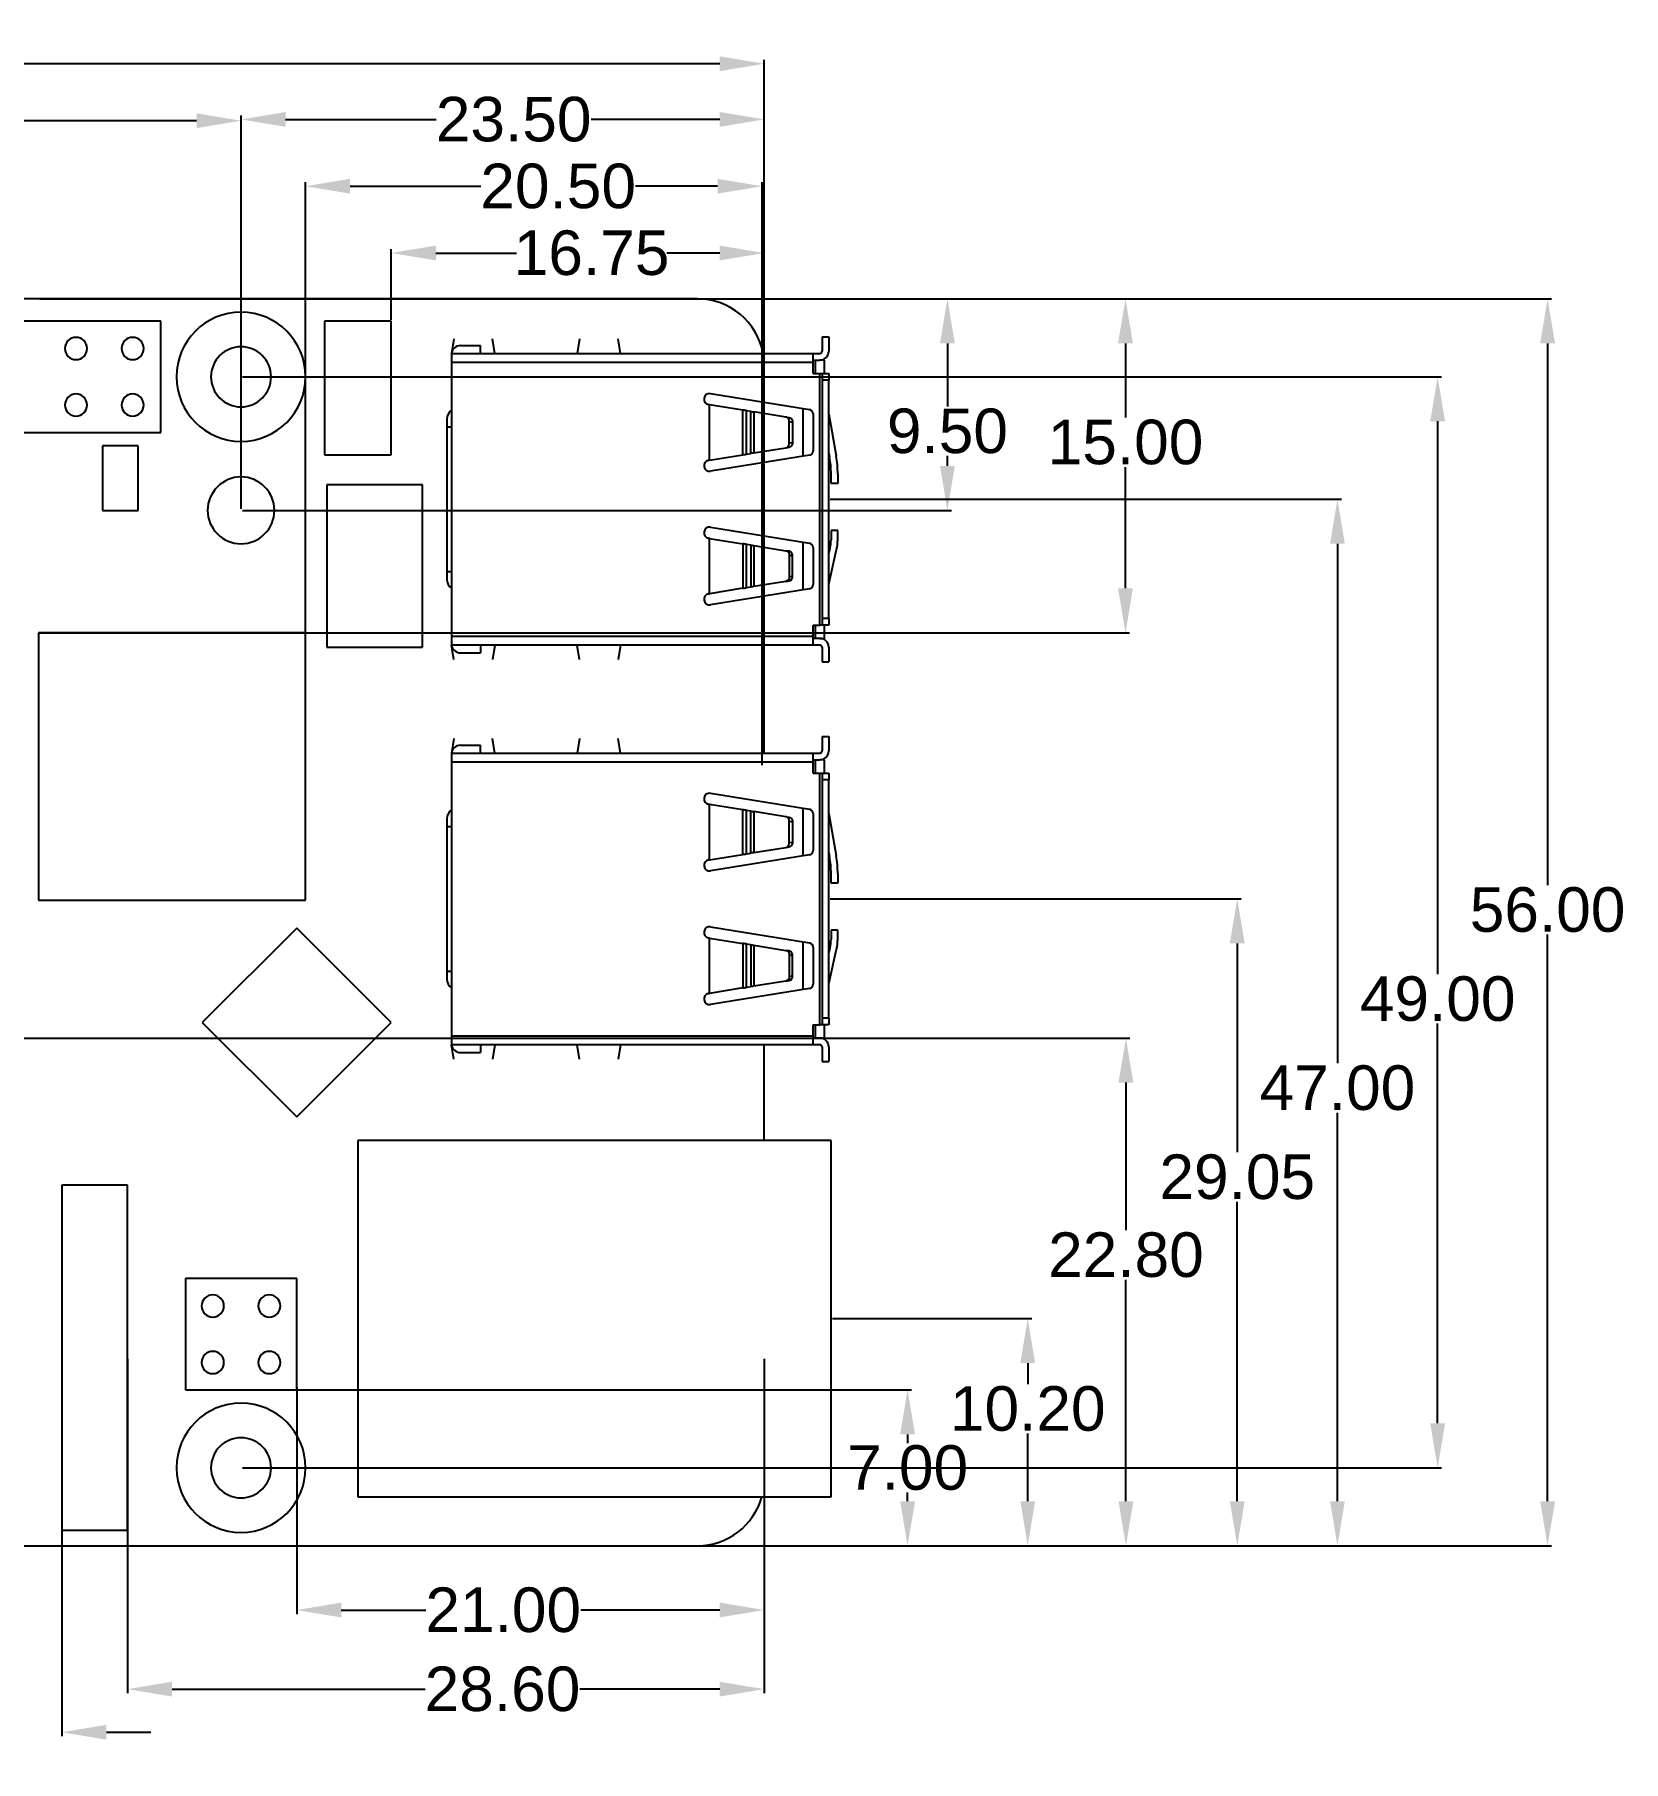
# Model space of a CAD drawing. Header units: millimetres. Extents: x 18 to 219, y -42 to 36.
# Drawn here: x 147.5 to 218.8, y -41.7 to 35.8 of the extents above; entities that cross this region are included whole.
import ezdxf

# ---------------------------------------------------------------- set-up
doc = ezdxf.new("R2010")
doc.units = ezdxf.units.MM
doc.header["$MEASUREMENT"] = 0
doc.styles.get("Standard").update_dxf_attribs({"font": 'arial.ttf'})
doc.dimstyles.get("Standard").update_dxf_attribs({"dimtxt": 2, "dimasz": 2, "dimexe": 0.18, "dimexo": 0.0625, "dimgap": 0.09, "dimtad": 0, "dimtih": 1, "dimtoh": 1, "dimzin": 0, "dimdsep": 46, "dimtxsty": 'Standard', "dimcen": 0.09, "dimadec": 0, "dimazin": 0, "dimtfac": 1, "dimtofl": 0, "dimtmove": 0, "dimatfit": 3, "dimfxl": 1, "dimtolj": 1, "dimtzin": 0, "dimarcsym": 0})

# ---------------------------------------------------------------- blocks, each defined once
blk = doc.blocks.new('*D18')
at = {"color": 0, "lineweight": -2}
for p, q in [((183.219, -3.009), (201.68, -3.009)), ((201.5, -5.009), (201.5, -14.389)), ((201.5, -30.059), (201.5, -16.611)), ((177.319, -32.059), (201.68, -32.059))]:
    blk.add_line(p, q, dxfattribs=at)
at = {"color": 0}
for points in [[(201.833, -5.009), (201.167, -5.009), (201.5, -3.009)], [(201.167, -30.059), (201.833, -30.059), (201.5, -32.059)]]:
    blk.add_solid(points, dxfattribs=at)
at = {"layer": 'Defpoints', "color": 0}
for p in [(183.156, -3.009), (177.256, -32.059), (201.5, -32.059)]:
    blk.add_point(p, dxfattribs=at)
at = {"color": 0, "insert": (201.5, -15.5), "char_height": 2, "attachment_point": 5}
blk.add_mtext('\\A1;29.05', dxfattribs=at)
blk = doc.blocks.new('*D19')
at = {"color": 0, "lineweight": -2}
for p, q in [((183.319, -21.859), (192.27, -21.859)), ((192.09, -23.859), (192.09, -24.797)), ((192.09, -30.059), (192.09, -27.02)), ((183.319, -32.059), (192.27, -32.059))]:
    blk.add_line(p, q, dxfattribs=at)
at = {"color": 0}
for points in [[(192.423, -23.859), (191.757, -23.859), (192.09, -21.859)], [(191.757, -30.059), (192.423, -30.059), (192.09, -32.059)]]:
    blk.add_solid(points, dxfattribs=at)
at = {"layer": 'Defpoints', "color": 0}
for p in [(183.256, -21.859), (183.256, -32.059), (192.09, -32.059)]:
    blk.add_point(p, dxfattribs=at)
at = {"color": 0, "insert": (192.09, -25.908), "char_height": 2, "attachment_point": 5}
blk.add_mtext('\\A1;10.20', dxfattribs=at)
blk = doc.blocks.new('*D20')
at = {"color": 0, "lineweight": -2}
for p, q in [((183.219, 14.941), (206.18, 14.941)), ((206, 12.941), (206, -10.389)), ((206, -30.059), (206, -12.611)), ((183.219, -32.059), (206.18, -32.059))]:
    blk.add_line(p, q, dxfattribs=at)
at = {"color": 0}
for points in [[(206.333, 12.941), (205.667, 12.941), (206, 14.941)], [(205.667, -30.059), (206.333, -30.059), (206, -32.059)]]:
    blk.add_solid(points, dxfattribs=at)
at = {"layer": 'Defpoints', "color": 0}
for p in [(183.156, 14.941), (183.156, -32.059), (206, -32.059)]:
    blk.add_point(p, dxfattribs=at)
at = {"color": 0, "insert": (206, -11.5), "char_height": 2, "attachment_point": 5}
blk.add_mtext('\\A1;47.00', dxfattribs=at)
blk = doc.blocks.new('*D21')
at = {"color": 0, "lineweight": -2}
for p, q in [((177.319, 23.941), (215.618, 23.941)), ((215.438, 21.941), (215.438, -2.389)), ((215.438, -30.059), (215.438, -4.611)), ((177.319, -32.059), (215.618, -32.059))]:
    blk.add_line(p, q, dxfattribs=at)
at = {"color": 0}
for points in [[(215.772, 21.941), (215.105, 21.941), (215.438, 23.941)], [(215.105, -30.059), (215.772, -30.059), (215.438, -32.059)]]:
    blk.add_solid(points, dxfattribs=at)
at = {"layer": 'Defpoints', "color": 0}
for p in [(177.256, 23.941), (177.256, -32.059), (215.438, -32.059)]:
    blk.add_point(p, dxfattribs=at)
at = {"color": 0, "insert": (215.438, -3.5), "char_height": 2, "attachment_point": 5}
blk.add_mtext('\\A1;56.00', dxfattribs=at)
blk = doc.blocks.new('*D22')
at = {"color": 0, "lineweight": -2}
for p, q in [((95.256, 4.204), (95.256, 34.68)), ((97.256, 34.5), (134.538, 34.5)), ((178.256, 34.5), (141.462, 34.5)), ((180.256, 4.204), (180.256, 34.68))]:
    blk.add_line(p, q, dxfattribs=at)
at = {"color": 0}
for points in [[(97.256, 34.833), (97.256, 34.167), (95.256, 34.5)], [(178.256, 34.167), (178.256, 34.833), (180.256, 34.5)]]:
    blk.add_solid(points, dxfattribs=at)
at = {"layer": 'Defpoints', "color": 0}
for p in [(180.256, 34.5), (95.256, 4.141), (180.256, 4.141)]:
    blk.add_point(p, dxfattribs=at)
at = {"color": 0, "insert": (138, 34.5), "char_height": 2, "attachment_point": 5}
blk.add_mtext('\\A1;85.00', dxfattribs=at)
blk = doc.blocks.new('*D26')
at = {"color": 0, "lineweight": -2}
for p, q in [((145.456, -23.671), (145.456, -40.616)), ((148.706, -23.671), (148.706, -40.616)), ((143.456, -40.436), (141.456, -40.436)), ((150.706, -40.436), (152.706, -40.436))]:
    blk.add_line(p, q, dxfattribs=at)
at = {"color": 0}
for points in [[(143.456, -40.77), (143.456, -40.103), (145.456, -40.436)], [(150.706, -40.103), (150.706, -40.77), (148.706, -40.436)]]:
    blk.add_solid(points, dxfattribs=at)
at = {"layer": 'Defpoints', "color": 0}
for p in [(145.456, -23.609), (148.706, -23.609), (148.706, -40.436)]:
    blk.add_point(p, dxfattribs=at)
at = {"color": 0, "insert": (138.762, -40.436), "char_height": 2, "attachment_point": 5}
blk.add_mtext('\\A1;3.25', dxfattribs=at)
blk = doc.blocks.new('*D28')
at = {"color": 0, "lineweight": -2}
for p, q in [((151.656, -23.671), (151.656, -38.68)), ((180.256, -23.671), (180.256, -38.68)), ((153.656, -38.5), (165.022, -38.5)), ((178.256, -38.5), (171.978, -38.5))]:
    blk.add_line(p, q, dxfattribs=at)
at = {"color": 0}
for points in [[(153.656, -38.167), (153.656, -38.833), (151.656, -38.5)], [(178.256, -38.833), (178.256, -38.167), (180.256, -38.5)]]:
    blk.add_solid(points, dxfattribs=at)
at = {"layer": 'Defpoints', "color": 0}
for p in [(151.656, -23.609), (180.256, -23.609), (180.256, -38.5)]:
    blk.add_point(p, dxfattribs=at)
at = {"color": 0, "insert": (168.5, -38.5), "char_height": 2, "attachment_point": 5}
blk.add_mtext('\\A1;28.60', dxfattribs=at)
blk = doc.blocks.new('*D30')
at = {"color": 0, "lineweight": -2}
for p, q in [((163.506, 23.004), (163.506, 26.18)), ((165.506, 26), (169.122, 26)), ((178.256, 26), (175.878, 26)), ((180.256, 8.454), (180.256, 26.18))]:
    blk.add_line(p, q, dxfattribs=at)
at = {"color": 0}
for points in [[(165.506, 26.333), (165.506, 25.667), (163.506, 26)], [(178.256, 25.667), (178.256, 26.333), (180.256, 26)]]:
    blk.add_solid(points, dxfattribs=at)
at = {"layer": 'Defpoints', "color": 0}
for p in [(180.256, 26), (163.506, 22.941), (180.256, 8.391)]:
    blk.add_point(p, dxfattribs=at)
at = {"color": 0, "insert": (172.5, 26), "char_height": 2, "attachment_point": 5}
blk.add_mtext('\\A1;16.75', dxfattribs=at)
blk = doc.blocks.new('*D40')
at = {"color": 0, "lineweight": -2}
for p, q in [((159.256, -24.942), (159.256, -35.128)), ((180.256, -24.942), (180.256, -35.128)), ((161.256, -34.948), (165.054, -34.948)), ((178.256, -34.948), (172.011, -34.948))]:
    blk.add_line(p, q, dxfattribs=at)
at = {"color": 0}
for points in [[(161.256, -34.614), (161.256, -35.281), (159.256, -34.948)], [(178.256, -35.281), (178.256, -34.614), (180.256, -34.948)]]:
    blk.add_solid(points, dxfattribs=at)
at = {"layer": 'Defpoints', "color": 0}
for p in [(159.256, -24.879), (180.256, -24.879), (180.256, -34.948)]:
    blk.add_point(p, dxfattribs=at)
at = {"color": 0, "insert": (168.532, -34.948), "char_height": 2, "attachment_point": 5}
blk.add_mtext('\\A1;21.00', dxfattribs=at)
blk = doc.blocks.new('*D41')
at = {"color": 0, "lineweight": -2}
for p, q in [((98.756, 20.504), (98.756, 32.122)), ((100.756, 31.942), (125.539, 31.942)), ((154.756, 31.942), (132.461, 31.942)), ((156.756, 20.504), (156.756, 32.122))]:
    blk.add_line(p, q, dxfattribs=at)
at = {"color": 0}
for points in [[(100.756, 32.275), (100.756, 31.608), (98.756, 31.942)], [(154.756, 31.608), (154.756, 32.275), (156.756, 31.942)]]:
    blk.add_solid(points, dxfattribs=at)
at = {"layer": 'Defpoints', "color": 0}
for p in [(156.756, 31.942), (98.756, 20.441), (156.756, 20.441)]:
    blk.add_point(p, dxfattribs=at)
at = {"color": 0, "insert": (129, 31.942), "char_height": 2, "attachment_point": 5}
blk.add_mtext('\\A1;58.00', dxfattribs=at)
blk = doc.blocks.new('*D42')
at = {"color": 0, "lineweight": -2}
for p, q in [((156.819, 20.441), (210.68, 20.441)), ((210.5, 18.441), (210.5, -6.389)), ((210.5, -26.559), (210.5, -8.611)), ((156.819, -28.559), (210.68, -28.559))]:
    blk.add_line(p, q, dxfattribs=at)
at = {"color": 0}
for points in [[(210.833, 18.441), (210.167, 18.441), (210.5, 20.441)], [(210.167, -26.559), (210.833, -26.559), (210.5, -28.559)]]:
    blk.add_solid(points, dxfattribs=at)
at = {"layer": 'Defpoints', "color": 0}
for p in [(156.756, 20.441), (156.756, -28.559), (210.5, -28.559)]:
    blk.add_point(p, dxfattribs=at)
at = {"color": 0, "insert": (210.5, -7.5), "char_height": 2, "attachment_point": 5}
blk.add_mtext('\\A1;49.00', dxfattribs=at)
blk = doc.blocks.new('*D43')
at = {"color": 0, "lineweight": -2}
for p, q in [((147.719, 23.941), (196.661, 23.941)), ((196.481, 21.941), (196.481, 18.611)), ((196.481, 10.941), (196.481, 16.389)), ((147.719, 8.941), (196.661, 8.941))]:
    blk.add_line(p, q, dxfattribs=at)
at = {"color": 0}
for points in [[(196.814, 21.941), (196.147, 21.941), (196.481, 23.941)], [(196.147, 10.941), (196.814, 10.941), (196.481, 8.941)]]:
    blk.add_solid(points, dxfattribs=at)
at = {"layer": 'Defpoints', "color": 0}
for p in [(147.656, 23.941), (196.481, 23.941), (147.656, 8.941)]:
    blk.add_point(p, dxfattribs=at)
at = {"color": 0, "insert": (196.481, 17.5), "char_height": 2, "attachment_point": 5}
blk.add_mtext('\\A1;15.00', dxfattribs=at)
blk = doc.blocks.new('*D44')
at = {"color": 0, "lineweight": -2}
for p, q in [((159.656, 3.004), (159.656, 29.18)), ((161.656, 29), (167.522, 29)), ((178.156, 29), (174.478, 29)), ((180.156, 3.004), (180.156, 29.18))]:
    blk.add_line(p, q, dxfattribs=at)
at = {"color": 0}
for points in [[(161.656, 29.333), (161.656, 28.667), (159.656, 29)], [(178.156, 28.667), (178.156, 29.333), (180.156, 29)]]:
    blk.add_solid(points, dxfattribs=at)
at = {"layer": 'Defpoints', "color": 0}
for p in [(180.156, 29), (159.656, 2.941), (180.156, 2.941)]:
    blk.add_point(p, dxfattribs=at)
at = {"color": 0, "insert": (171, 29), "char_height": 2, "attachment_point": 5}
blk.add_mtext('\\A1;20.50', dxfattribs=at)
blk = doc.blocks.new('*D45')
at = {"color": 0, "lineweight": -2}
for p, q in [((156.819, 23.941), (188.662, 23.941)), ((188.482, 21.941), (188.482, 19.111)), ((188.482, 16.441), (188.482, 16.889)), ((156.819, 14.441), (188.662, 14.441))]:
    blk.add_line(p, q, dxfattribs=at)
at = {"color": 0}
for points in [[(188.815, 21.941), (188.149, 21.941), (188.482, 23.941)], [(188.149, 16.441), (188.815, 16.441), (188.482, 14.441)]]:
    blk.add_solid(points, dxfattribs=at)
at = {"layer": 'Defpoints', "color": 0}
for p in [(156.756, 23.941), (188.482, 23.941), (156.756, 14.441)]:
    blk.add_point(p, dxfattribs=at)
at = {"color": 0, "insert": (188.482, 18), "char_height": 2, "attachment_point": 5}
blk.add_mtext('\\A1;9.50', dxfattribs=at)
blk = doc.blocks.new('*D46')
at = {"color": 0, "lineweight": -2}
for p, q in [((156.756, 14.504), (156.756, 32.18)), ((158.756, 32), (165.522, 32)), ((178.256, 32), (172.478, 32)), ((180.256, 14.504), (180.256, 32.18))]:
    blk.add_line(p, q, dxfattribs=at)
at = {"color": 0}
for points in [[(158.756, 32.333), (158.756, 31.667), (156.756, 32)], [(178.256, 31.667), (178.256, 32.333), (180.256, 32)]]:
    blk.add_solid(points, dxfattribs=at)
at = {"layer": 'Defpoints', "color": 0}
for p in [(180.256, 32), (156.756, 14.441), (180.256, 14.441)]:
    blk.add_point(p, dxfattribs=at)
at = {"color": 0, "insert": (169, 32), "char_height": 2, "attachment_point": 5}
blk.add_mtext('\\A1;23.50', dxfattribs=at)
blk = doc.blocks.new('*D48')
at = {"color": 0, "lineweight": -2}
for p, q in [((136.919, -9.259), (196.68, -9.259)), ((196.5, -11.259), (196.5, -17.889)), ((196.5, -30.059), (196.5, -20.111)), ((137.819, -32.059), (196.68, -32.059))]:
    blk.add_line(p, q, dxfattribs=at)
at = {"color": 0}
for points in [[(196.833, -11.259), (196.167, -11.259), (196.5, -9.259)], [(196.167, -30.059), (196.833, -30.059), (196.5, -32.059)]]:
    blk.add_solid(points, dxfattribs=at)
at = {"layer": 'Defpoints', "color": 0}
for p in [(136.856, -9.259), (137.756, -32.059), (196.5, -32.059)]:
    blk.add_point(p, dxfattribs=at)
at = {"color": 0, "insert": (196.5, -19), "char_height": 2, "attachment_point": 5}
blk.add_mtext('\\A1;22.80', dxfattribs=at)
blk = doc.blocks.new('*D50')
at = {"color": 0, "lineweight": -2, "transparency": 16777216}
for p, q in [((159.319, -25.059), (186.873, -25.059)), ((186.693, -27.059), (186.693, -27.448)), ((186.693, -30.059), (186.693, -29.67)), ((159.319, -32.059), (186.873, -32.059))]:
    blk.add_line(p, q, dxfattribs=at)
at = {"color": 0, "transparency": 16777216}
for points in [[(186.36, -27.059), (187.027, -27.059), (186.693, -25.059)], [(186.36, -30.059), (187.027, -30.059), (186.693, -32.059)]]:
    blk.add_solid(points, dxfattribs=at)
at = {"layer": 'Defpoints', "color": 0}
for p in [(159.256, -25.059), (159.256, -32.059), (186.693, -32.059)]:
    blk.add_point(p, dxfattribs=at)
at = {"color": 0, "transparency": 16777216, "insert": (186.693, -28.559), "char_height": 2, "attachment_point": 5}
blk.add_mtext('\\A1;7.00', dxfattribs=at)

msp = doc.modelspace()

# ---------------------------------------------------------------- linework, layer by layer
at = {"color": 7, "linetype": 'Continuous', "lineweight": 25}
for p, q in [((177.256, 23.941), (98.256, 23.941)), ((153.156, 22.941), (102.356, 22.941)), ((153.156, 17.941), (153.156, 22.941)), ((160.506, 22.941), (160.506, 16.941)), ((163.506, 22.941), (160.506, 22.941)), ((163.506, 16.941), (163.506, 22.941)), ((166.312, 22.144), (166.206, 21.491)), ((166.606, 21.841), (167.506, 21.841)), ((167.506, 21.491), (167.506, 21.841)), ((168.156, 21.491), (168.05, 22.144)), ((171.962, 22.144), (171.856, 21.491)), ((173.806, 21.491), (173.7, 22.144)), ((182.856, 22.241), (182.856, 21.591)), ((182.856, 22.241), (183.156, 22.241)), ((183.156, 22.241), (183.156, 21.591)), ((166.206, 21.491), (182.456, 21.491)), ((166.206, 21.491), (166.206, 21.091)), ((166.206, 21.091), (182.456, 21.091)), ((166.206, 21.091), (166.206, 8.791)), ((167.156, 21.491), (167.156, 21.491)), ((167.156, 21.491), (167.156, 21.491)), ((182.456, 21.091), (182.456, 21.491)), ((182.456, 21.491), (182.756, 21.491)), ((182.456, 21.191), (182.756, 21.191)), ((182.456, 20.591), (182.456, 21.091)), ((182.956, 21.191), (182.756, 21.191)), ((182.956, 20.591), (182.956, 21.191)), ((182.456, 20.591), (182.756, 20.591)), ((182.756, 9.291), (182.756, 20.591)), ((182.756, 20.591), (182.856, 20.591)), ((182.856, 20.591), (183.156, 20.591)), ((182.856, 20.591), (182.856, 20.291)), ((183.156, 20.291), (182.856, 20.291)), ((182.856, 20.291), (182.856, 9.591)), ((183.156, 20.591), (183.156, 20.291)), ((183.156, 9.591), (183.156, 20.291)), ((177.837, 19.685), (182.288, 18.969)), ((177.797, 19.185), (177.757, 19.192)), ((177.797, 16.698), (177.797, 19.185)), ((179.297, 18.942), (177.797, 19.185)), ((179.297, 16.941), (179.297, 18.942)), ((179.465, 16.968), (179.465, 18.915)), ((179.65, 18.885), (179.465, 18.915)), ((179.65, 16.998), (179.65, 18.885)), ((179.783, 18.863), (179.783, 17.019)), ((181.232, 18.628), (179.783, 18.863)), ((181.38, 18.604), (181.232, 18.628)), ((181.998, 16.867), (181.998, 19.015)), ((182.456, 18.771), (182.456, 17.111)), ((183.156, 18.761), (183.484, 16.894)), ((102.356, 17.941), (153.156, 17.941)), ((166.006, 18.541), (166.006, 18.191)), ((166.006, 18.191), (166.006, 11.691)), ((166.006, 18.191), (166.206, 18.191)), ((181.382, 17.453), (181.382, 18.43)), ((181.382, 18.43), (181.53, 18.406)), ((181.53, 18.406), (181.53, 17.477)), ((150.531, 17.341), (150.531, 14.441)), ((152.131, 17.341), (150.531, 17.341)), ((152.131, 14.441), (152.131, 17.341)), ((179.783, 17.019), (181.232, 17.254)), ((181.232, 17.254), (181.38, 17.278)), ((181.53, 17.477), (181.382, 17.453)), ((160.506, 16.941), (163.506, 16.941)), ((177.757, 16.691), (177.797, 16.698)), ((177.797, 16.698), (179.297, 16.941)), ((182.288, 16.914), (177.837, 16.198)), ((179.465, 16.968), (179.65, 16.998)), ((183.156, 17.029), (183.189, 16.843)), ((164.906, 15.591), (160.606, 15.591)), ((160.606, 15.591), (160.606, 8.291)), ((164.906, 8.291), (164.906, 15.591)), ((183.256, 15.647), (183.256, 16.071)), ((183.556, 15.647), (183.256, 15.647)), ((183.556, 16.071), (183.556, 15.647)), ((150.531, 14.441), (152.131, 14.441)), ((177.797, 13.185), (177.757, 13.192)), ((177.837, 13.685), (182.288, 12.969)), ((183.256, 13.541), (183.256, 13.117)), ((183.556, 13.541), (183.256, 13.541)), ((183.556, 13.117), (183.556, 13.541)), ((177.797, 10.698), (177.797, 13.185)), ((177.797, 13.185), (179.297, 12.942)), ((179.297, 12.942), (179.297, 10.941)), ((179.465, 10.968), (179.465, 12.915)), ((179.65, 12.885), (179.465, 12.915)), ((179.65, 12.885), (179.65, 10.998)), ((179.783, 12.863), (181.232, 12.628)), ((179.783, 12.863), (179.783, 11.019)), ((181.38, 12.604), (181.232, 12.628)), ((181.382, 12.43), (181.382, 11.453)), ((181.382, 12.43), (181.53, 12.406)), ((181.998, 10.867), (181.998, 13.015)), ((182.456, 12.771), (182.456, 11.111)), ((183.156, 12.485), (183.214, 12.743)), ((183.156, 11.121), (183.507, 12.677)), ((166.006, 11.691), (166.006, 11.341)), ((166.006, 11.691), (166.206, 11.691)), ((181.53, 11.477), (181.53, 12.406)), ((179.297, 10.941), (177.797, 10.698)), ((182.288, 10.914), (177.837, 10.198)), ((179.65, 10.998), (179.465, 10.968)), ((181.232, 11.254), (179.783, 11.019)), ((181.232, 11.254), (181.38, 11.278)), ((181.53, 11.477), (181.382, 11.453)), ((177.757, 10.691), (177.797, 10.698)), ((183.156, 9.591), (182.856, 9.591)), ((182.856, 9.591), (182.856, 9.291)), ((183.156, 9.591), (183.156, 9.291)), ((159.656, 8.941), (147.656, 8.941)), ((147.656, 8.941), (147.656, -3.059)), ((159.656, -3.059), (159.656, 8.941)), ((166.206, 8.791), (182.456, 8.791)), ((166.206, 8.791), (166.206, 8.391)), ((182.456, 8.791), (182.456, 9.291)), ((182.456, 9.291), (182.756, 9.291)), ((182.456, 8.391), (182.456, 8.791)), ((182.756, 8.691), (182.456, 8.691)), ((182.856, 9.291), (182.756, 9.291)), ((182.756, 8.691), (182.956, 8.691)), ((183.156, 9.291), (182.856, 9.291)), ((182.956, 8.691), (182.956, 9.291)), ((160.606, 8.291), (164.906, 8.291)), ((182.456, 8.391), (166.206, 8.391)), ((166.312, 7.739), (166.206, 8.391)), ((166.606, 8.041), (167.506, 8.041)), ((167.156, 8.391), (167.156, 8.391)), ((167.156, 8.391), (167.156, 8.391)), ((167.506, 8.391), (167.506, 8.041)), ((168.156, 8.391), (168.05, 7.739)), ((171.962, 7.739), (171.856, 8.391)), ((173.806, 8.391), (173.7, 7.739)), ((180.256, 3.541), (180.256, 8.391)), ((182.756, 8.391), (182.456, 8.391)), ((182.856, 8.291), (182.856, 7.641)), ((183.156, 8.291), (183.156, 7.641)), ((182.856, 7.641), (183.156, 7.641)), ((166.312, 4.194), (166.206, 3.541)), ((166.606, 3.891), (167.506, 3.891)), ((167.506, 3.541), (167.506, 3.891)), ((168.156, 3.541), (168.05, 4.194)), ((171.962, 4.194), (171.856, 3.541)), ((173.806, 3.541), (173.7, 4.194)), ((182.856, 4.291), (183.156, 4.291)), ((182.856, 4.291), (182.856, 3.641)), ((183.156, 4.291), (183.156, 3.641)), ((166.206, 3.541), (182.456, 3.541)), ((166.206, 3.541), (166.206, 3.141)), ((166.206, 3.141), (182.456, 3.141)), ((166.206, 3.141), (166.206, -9.159)), ((167.156, 3.541), (167.156, 3.541)), ((167.156, 3.541), (167.156, 3.541)), ((182.456, 3.141), (182.456, 3.541)), ((182.456, 3.541), (182.756, 3.541)), ((182.456, 3.241), (182.756, 3.241)), ((182.456, 2.641), (182.456, 3.141)), ((182.956, 3.241), (182.756, 3.241)), ((182.956, 2.641), (182.956, 3.241)), ((182.456, 2.641), (182.756, 2.641)), ((182.756, -8.659), (182.756, 2.641)), ((182.756, 2.641), (182.856, 2.641)), ((182.856, 2.641), (183.156, 2.641)), ((182.856, 2.641), (182.856, 2.341)), ((183.156, 2.341), (182.856, 2.341)), ((182.856, 2.341), (182.856, -8.359)), ((183.156, 2.641), (183.156, 2.341)), ((183.156, -8.359), (183.156, 2.341)), ((177.837, 1.735), (182.288, 1.019)), ((177.797, 1.235), (177.757, 1.242)), ((177.797, -1.252), (177.797, 1.235)), ((179.297, 0.992), (177.797, 1.235)), ((179.297, -1.009), (179.297, 0.992)), ((179.465, -0.982), (179.465, 0.965)), ((179.65, 0.935), (179.465, 0.965)), ((179.65, -0.952), (179.65, 0.935)), ((179.783, 0.913), (179.783, -0.931)), ((181.232, 0.678), (179.783, 0.913)), ((181.998, -1.083), (181.998, 1.065)), ((182.456, 0.821), (182.456, -0.839)), ((183.156, 0.811), (183.484, -1.056)), ((166.006, 0.591), (166.006, 0.241)), ((166.006, 0.241), (166.006, -6.259)), ((166.006, 0.241), (166.206, 0.241)), ((181.38, 0.654), (181.232, 0.678)), ((181.382, -0.497), (181.382, 0.48)), ((181.382, 0.48), (181.53, 0.456)), ((181.53, 0.456), (181.53, -0.473)), ((179.783, -0.931), (181.232, -0.696)), ((181.232, -0.696), (181.38, -0.672)), ((181.53, -0.473), (181.382, -0.497)), ((177.757, -1.259), (177.797, -1.252)), ((177.797, -1.252), (179.297, -1.009)), ((182.288, -1.036), (177.837, -1.752)), ((179.465, -0.982), (179.65, -0.952)), ((183.156, -0.921), (183.189, -1.107)), ((183.256, -2.303), (183.256, -1.879)), ((183.556, -2.303), (183.256, -2.303)), ((183.556, -1.879), (183.556, -2.303)), ((147.656, -3.059), (159.656, -3.059)), ((159.256, -4.316), (155.013, -8.559)), ((163.499, -8.559), (159.256, -4.316)), ((177.837, -4.265), (182.288, -4.981)), ((183.256, -4.409), (183.256, -4.833)), ((183.556, -4.409), (183.256, -4.409)), ((183.556, -4.833), (183.556, -4.409)), ((177.797, -4.765), (177.757, -4.758)), ((177.797, -7.252), (177.797, -4.765)), ((177.797, -4.765), (179.297, -5.008)), ((179.297, -5.008), (179.297, -7.009)), ((179.465, -6.982), (179.465, -5.035)), ((179.65, -5.065), (179.465, -5.035)), ((179.65, -5.065), (179.65, -6.952)), ((179.783, -5.087), (181.232, -5.322)), ((179.783, -5.087), (179.783, -6.931)), ((181.38, -5.346), (181.232, -5.322)), ((181.998, -7.083), (181.998, -4.935)), ((182.456, -5.179), (182.456, -6.839)), ((183.156, -5.465), (183.214, -5.207)), ((183.156, -6.829), (183.507, -5.273)), ((181.382, -5.52), (181.382, -6.497)), ((181.382, -5.52), (181.53, -5.544)), ((181.53, -6.473), (181.53, -5.544)), ((166.006, -6.259), (166.006, -6.609)), ((166.006, -6.259), (166.206, -6.259)), ((179.65, -6.952), (179.465, -6.982)), ((181.232, -6.696), (179.783, -6.931)), ((181.232, -6.696), (181.38, -6.672)), ((181.53, -6.473), (181.382, -6.497)), ((177.757, -7.259), (177.797, -7.252)), ((179.297, -7.009), (177.797, -7.252)), ((182.288, -7.036), (177.837, -7.752)), ((183.156, -8.359), (182.856, -8.359)), ((182.856, -8.359), (182.856, -8.659)), ((183.156, -8.359), (183.156, -8.659)), ((155.013, -8.559), (159.256, -12.801)), ((159.256, -12.801), (163.499, -8.559)), ((166.206, -9.159), (182.456, -9.159)), ((166.206, -9.159), (166.206, -9.559)), ((182.456, -9.159), (182.456, -8.659)), ((182.456, -8.659), (182.756, -8.659)), ((182.456, -9.559), (182.456, -9.159)), ((182.756, -9.259), (182.456, -9.259)), ((182.856, -8.659), (182.756, -8.659)), ((182.756, -9.259), (182.956, -9.259)), ((183.156, -8.659), (182.856, -8.659)), ((182.956, -9.259), (182.956, -8.659)), ((182.456, -9.559), (166.206, -9.559)), ((166.312, -10.211), (166.206, -9.559)), ((166.606, -9.909), (167.506, -9.909)), ((167.156, -9.559), (167.156, -9.559)), ((167.156, -9.559), (167.156, -9.559)), ((167.506, -9.559), (167.506, -9.909)), ((168.156, -9.559), (168.05, -10.211)), ((171.962, -10.211), (171.856, -9.559)), ((173.806, -9.559), (173.7, -10.211)), ((180.256, -13.859), (180.256, -9.559)), ((182.756, -9.559), (182.456, -9.559)), ((182.856, -9.659), (182.856, -10.309)), ((183.156, -9.659), (183.156, -10.309)), ((182.856, -10.309), (183.156, -10.309)), ((162.006, -13.859), (162.006, -29.859)), ((183.256, -13.859), (162.006, -13.859)), ((183.256, -29.859), (183.256, -13.859)), ((151.656, -15.859), (148.706, -15.859)), ((148.706, -15.859), (148.706, -31.359)), ((151.656, -31.359), (151.656, -15.859)), ((154.256, -20.059), (154.256, -25.059)), ((159.256, -20.059), (154.256, -20.059)), ((159.256, -25.059), (159.256, -20.059)), ((154.256, -25.059), (159.256, -25.059)), ((162.006, -29.859), (183.256, -29.859)), ((148.706, -31.359), (151.656, -31.359)), ((137.701, -32.059), (177.256, -32.059))]:
    msp.add_line(p, q, dxfattribs=at)
at = {"color": 8, "linetype": 'Continuous', "lineweight": 25}
for p, q in [((182.556, 20.591), (182.556, 21.191)), ((182.556, 8.691), (182.556, 9.291)), ((182.556, 2.641), (182.556, 3.241)), ((182.556, -9.259), (182.556, -8.659))]:
    msp.add_line(p, q, dxfattribs=at)
at = {"color": 7, "linetype": 'Continuous', "lineweight": 25}
for centre, radius, start, end in [((156.756, 20.441), 2.9, 90, 270), ((156.756, 20.441), 2.9, 270, 90), ((177.256, 20.941), 3, 10.56398, 90), ((149.346, 21.711), 0.5, 90, 270), ((149.346, 21.711), 0.5, 270, 90), ((151.886, 21.711), 0.5, 90, 270), ((151.886, 21.711), 0.5, 270, 90), ((156.756, 20.441), 1.35, 90, 270), ((156.756, 20.441), 1.35, 270, 90), ((166.606, 21.441), 0.4, 90, 172.81924), ((182.756, 21.591), 0.4, 270, 0), ((182.756, 21.591), 0.1, 270, 0), ((149.346, 19.171), 0.5, 90, 270), ((149.346, 19.171), 0.5, 270, 90), ((151.886, 19.171), 0.5, 90, 270), ((151.886, 19.171), 0.5, 270, 90), ((177.797, 19.438), 0.25, 80.857, 260.7931), ((166.506, 18.541), 0.5, 126.8699, 180), ((182.256, 18.771), 0.2, 0, 80.857), ((182.256, 17.111), 0.2, 279.143, 0), ((177.797, 16.444), 0.25, 99.2069, 279.143), ((178.802, 16.071), 4.454, 0, 9.97076), ((178.802, 16.071), 4.754, 0, 9.97076), ((156.756, 14.441), 1.5, 90, 270), ((156.756, 14.441), 1.5, 270, 90), ((177.797, 13.438), 0.25, 80.857, 260.7931), ((182.256, 12.771), 0.2, 0, 80.857), ((181.556, 13.117), 1.7, 347.28809, 0), ((181.556, 13.117), 2, 347.28809, 0), ((166.506, 11.341), 0.5, 180, 233.1301), ((182.256, 11.111), 0.2, 279.143, 0), ((177.797, 10.444), 0.25, 99.2069, 279.143), ((182.756, 8.291), 0.4, 0, 90), ((166.606, 8.441), 0.4, 187.18076, 270), ((182.756, 8.291), 0.1, 0, 90), ((166.606, 3.491), 0.4, 90, 172.81924), ((182.756, 3.641), 0.4, 270, 0), ((182.756, 3.641), 0.1, 270, 0), ((177.797, 1.488), 0.25, 80.857, 260.7931), ((166.506, 0.591), 0.5, 126.8699, 180), ((182.256, 0.821), 0.2, 0, 80.857), ((177.797, -1.506), 0.25, 99.2069, 279.143), ((182.256, -0.839), 0.2, 279.143, 0), ((178.802, -1.879), 4.454, 0, 9.97076), ((178.802, -1.879), 4.754, 0, 9.97076), ((177.797, -4.512), 0.25, 80.857, 260.7931), ((182.256, -5.179), 0.2, 0, 80.857), ((181.556, -4.833), 1.7, 347.28809, 0), ((181.556, -4.833), 2, 347.28809, 0), ((166.506, -6.609), 0.5, 180, 233.1301), ((182.256, -6.839), 0.2, 279.143, 0), ((177.797, -7.506), 0.25, 99.2069, 279.143), ((182.756, -9.659), 0.4, 0, 90), ((166.606, -9.509), 0.4, 187.18076, 270), ((182.756, -9.659), 0.1, 0, 90), ((155.486, -21.289), 0.5, 90, 270), ((155.486, -21.289), 0.5, 270, 90), ((158.026, -21.289), 0.5, 90, 270), ((158.026, -21.289), 0.5, 270, 90), ((155.486, -23.829), 0.5, 90, 270), ((155.486, -23.829), 0.5, 270, 90), ((158.026, -23.829), 0.5, 90, 270), ((158.026, -23.829), 0.5, 270, 90), ((156.756, -28.559), 2.9, 90, 270), ((156.756, -28.559), 2.9, 270, 90), ((156.756, -28.559), 1.35, 90, 270), ((156.756, -28.559), 1.35, 270, 90), ((177.256, -29.059), 3, 270, 344.53399)]:
    msp.add_arc(centre, radius, start, end, dxfattribs=at)
for points, knots in [([(179.465, 18.915), (179.439, 18.919), (179.392, 18.927), (179.326, 18.937), (179.297, 18.942)], [0, 0, 0, 0, 0.559054, 1, 1, 1, 1]), ([(179.65, 18.885), (179.659, 18.883), (179.679, 18.88), (179.717, 18.874), (179.754, 18.868), (179.773, 18.865), (179.783, 18.863)], [0, 0, 0, 0, 0.270439, 0.561564, 0.788564, 1, 1, 1, 1]), ([(181.382, 18.43), (181.379, 18.456), (181.374, 18.51), (181.335, 18.573), (181.285, 18.614), (181.249, 18.624), (181.232, 18.628)], [0, 0, 0, 0, 0.272308, 0.562475, 0.788364, 1, 1, 1, 1]), ([(181.38, 18.604), (181.402, 18.598), (181.448, 18.584), (181.497, 18.53), (181.525, 18.468), (181.528, 18.426), (181.53, 18.406)], [0, 0, 0, 0, 0.2715704, 0.5615265, 0.787766, 1, 1, 1, 1]), ([(181.232, 17.254), (181.254, 17.261), (181.3, 17.275), (181.349, 17.328), (181.377, 17.391), (181.38, 17.433), (181.382, 17.453)], [0, 0, 0, 0, 0.271567, 0.561519, 0.787756, 1, 1, 1, 1]), ([(181.53, 17.477), (181.527, 17.451), (181.522, 17.397), (181.483, 17.334), (181.433, 17.292), (181.397, 17.283), (181.38, 17.278)], [0, 0, 0, 0, 0.272315, 0.562478, 0.788363, 1, 1, 1, 1]), ([(179.297, 16.941), (179.334, 16.947), (179.399, 16.957), (179.445, 16.965), (179.465, 16.968)], [0, 0, 0, 0, 0.5609748, 1, 1, 1, 1]), ([(179.783, 17.019), (179.77, 17.017), (179.745, 17.013), (179.705, 17.007), (179.672, 17.001), (179.657, 16.999), (179.65, 16.998)], [0, 0, 0, 0, 0.271555, 0.562999, 0.789473, 1, 1, 1, 1]), ([(179.465, 12.915), (179.439, 12.919), (179.392, 12.927), (179.326, 12.937), (179.297, 12.942)], [0, 0, 0, 0, 0.559054, 1, 1, 1, 1]), ([(179.65, 12.885), (179.659, 12.883), (179.679, 12.88), (179.717, 12.874), (179.754, 12.868), (179.773, 12.865), (179.783, 12.863)], [0, 0, 0, 0, 0.270436, 0.561566, 0.788567, 1, 1, 1, 1]), ([(181.232, 12.628), (181.254, 12.622), (181.3, 12.608), (181.349, 12.554), (181.377, 12.492), (181.38, 12.45), (181.382, 12.43)], [0, 0, 0, 0, 0.271574, 0.561527, 0.787754, 1, 1, 1, 1]), ([(181.53, 12.406), (181.527, 12.432), (181.522, 12.486), (181.483, 12.549), (181.433, 12.59), (181.397, 12.6), (181.38, 12.604)], [0, 0, 0, 0, 0.272304, 0.562468, 0.788362, 1, 1, 1, 1]), ([(179.297, 10.941), (179.334, 10.947), (179.399, 10.957), (179.445, 10.965), (179.465, 10.968)], [0, 0, 0, 0, 0.560974, 1, 1, 1, 1]), ([(179.783, 11.019), (179.77, 11.017), (179.745, 11.013), (179.705, 11.007), (179.672, 11.001), (179.657, 10.999), (179.65, 10.998)], [0, 0, 0, 0, 0.271553, 0.563, 0.789474, 1, 1, 1, 1]), ([(181.382, 11.453), (181.379, 11.427), (181.374, 11.373), (181.335, 11.31), (181.285, 11.268), (181.249, 11.259), (181.232, 11.254)], [0, 0, 0, 0, 0.2723113, 0.5624761, 0.7883666, 1, 1, 1, 1]), ([(181.38, 11.278), (181.402, 11.285), (181.448, 11.298), (181.497, 11.352), (181.525, 11.415), (181.528, 11.457), (181.53, 11.477)], [0, 0, 0, 0, 0.27157, 0.561523, 0.787755, 1, 1, 1, 1]), ([(179.465, 0.965), (179.439, 0.969), (179.392, 0.977), (179.326, 0.987), (179.297, 0.992)], [0, 0, 0, 0, 0.559054, 1, 1, 1, 1]), ([(179.65, 0.935), (179.659, 0.933), (179.679, 0.93), (179.717, 0.924), (179.754, 0.918), (179.773, 0.915), (179.783, 0.913)], [0, 0, 0, 0, 0.2704375, 0.5615649, 0.7885655, 1, 1, 1, 1]), ([(181.382, 0.48), (181.379, 0.506), (181.374, 0.56), (181.335, 0.623), (181.285, 0.664), (181.249, 0.674), (181.232, 0.678)], [0, 0, 0, 0, 0.2723113, 0.5624761, 0.7883666, 1, 1, 1, 1]), ([(181.38, 0.654), (181.402, 0.648), (181.448, 0.634), (181.497, 0.58), (181.525, 0.518), (181.528, 0.476), (181.53, 0.456)], [0, 0, 0, 0, 0.271569, 0.561528, 0.787761, 1, 1, 1, 1]), ([(181.232, -0.696), (181.254, -0.689), (181.3, -0.675), (181.349, -0.622), (181.377, -0.559), (181.38, -0.517), (181.382, -0.497)], [0, 0, 0, 0, 0.27157, 0.561528, 0.787761, 1, 1, 1, 1]), ([(181.53, -0.473), (181.527, -0.499), (181.522, -0.553), (181.483, -0.616), (181.433, -0.658), (181.397, -0.667), (181.38, -0.672)], [0, 0, 0, 0, 0.272305, 0.56247, 0.788361, 1, 1, 1, 1]), ([(179.297, -1.009), (179.334, -1.003), (179.399, -0.993), (179.445, -0.985), (179.465, -0.982)], [0, 0, 0, 0, 0.560974, 1, 1, 1, 1]), ([(179.783, -0.931), (179.77, -0.933), (179.745, -0.937), (179.705, -0.943), (179.672, -0.949), (179.657, -0.951), (179.65, -0.952)], [0, 0, 0, 0, 0.271555, 0.562999, 0.789473, 1, 1, 1, 1]), ([(179.465, -5.035), (179.439, -5.031), (179.392, -5.023), (179.326, -5.013), (179.297, -5.008)], [0, 0, 0, 0, 0.559054, 1, 1, 1, 1]), ([(179.65, -5.065), (179.659, -5.067), (179.679, -5.07), (179.717, -5.076), (179.754, -5.082), (179.773, -5.085), (179.783, -5.087)], [0, 0, 0, 0, 0.270438, 0.561566, 0.788566, 1, 1, 1, 1]), ([(181.232, -5.322), (181.254, -5.328), (181.3, -5.342), (181.349, -5.396), (181.377, -5.458), (181.38, -5.5), (181.382, -5.52)], [0, 0, 0, 0, 0.27157, 0.561525, 0.787758, 1, 1, 1, 1]), ([(181.53, -5.544), (181.527, -5.518), (181.522, -5.464), (181.483, -5.401), (181.433, -5.36), (181.397, -5.35), (181.38, -5.346)], [0, 0, 0, 0, 0.272307, 0.562474, 0.788362, 1, 1, 1, 1]), ([(179.783, -6.931), (179.77, -6.933), (179.745, -6.937), (179.705, -6.943), (179.672, -6.949), (179.657, -6.951), (179.65, -6.952)], [0, 0, 0, 0, 0.271554, 0.562999, 0.789475, 1, 1, 1, 1]), ([(181.382, -6.497), (181.379, -6.523), (181.374, -6.577), (181.335, -6.64), (181.285, -6.682), (181.249, -6.691), (181.232, -6.696)], [0, 0, 0, 0, 0.272308, 0.562476, 0.788367, 1, 1, 1, 1]), ([(181.38, -6.672), (181.402, -6.665), (181.448, -6.652), (181.497, -6.598), (181.525, -6.535), (181.528, -6.493), (181.53, -6.473)], [0, 0, 0, 0, 0.271569, 0.561523, 0.787758, 1, 1, 1, 1]), ([(179.297, -7.009), (179.334, -7.003), (179.399, -6.993), (179.445, -6.985), (179.465, -6.982)], [0, 0, 0, 0, 0.560974, 1, 1, 1, 1])]:
    msp.add_open_spline(points, degree=3, knots=knots, dxfattribs=at)

# ---------------------------------------------------------------- dimensions: what is measured, and where the dimension line sits
at = {"color": 4}
for base, p1, p2, picture, middle in [((180.256, 34.5), (95.256, 4.141), (180.256, 4.141), '*D22', (138, 34.5)), ((156.756, 31.942), (98.756, 20.441), (156.756, 20.441), '*D41', (129, 31.942)), ((180.256, 32), (156.756, 14.441), (180.256, 14.441), '*D46', (169, 32)), ((180.156, 29), (159.656, 2.941), (180.156, 2.941), '*D44', (171, 29)), ((148.706, -40.436), (145.456, -23.609), (148.706, -23.609), '*D26', (138.762, -40.436)), ((180.256, -38.5), (151.656, -23.609), (180.256, -23.609), '*D28', (168.5, -38.5)), ((180.256, -34.948), (159.256, -24.879), (180.256, -24.879), '*D40', (168.532, -34.948))]:
    dim = msp.add_linear_dim(base=base, p1=p1, p2=p2, dimstyle='Standard', dxfattribs=at)
    dim.commit()
    dim.dimension.update_dxf_attribs({"geometry": picture, "text_midpoint": middle, "dimtype": 160})
for base, p1, p2, angle, picture, middle, dimtype in [((180.256, 26), (163.506, 22.941), (180.256, 8.391), 180, '*D30', (172.5, 26), 160), ((196.481, 23.941), (147.656, 8.941), (147.656, 23.941), 90, '*D43', (196.481, 17.5), 160), ((188.482, 23.941), (156.756, 14.441), (156.756, 23.941), 90, '*D45', (188.482, 18), 160), ((215.438, -32.059), (177.256, 23.941), (177.256, -32.059), 270, '*D21', (215.438, -3.5), 160), ((210.5, -28.559), (156.756, 20.441), (156.756, -28.559), 90, '*D42', (210.5, -7.5), 160), ((206, -32.059), (183.156, 14.941), (183.156, -32.059), 270, '*D20', (206, -11.5), 161), ((201.5, -32.059), (183.156, -3.009), (177.256, -32.059), 90, '*D18', (201.5, -15.5), 160), ((196.5, -32.059), (136.856, -9.259), (137.756, -32.059), 90, '*D48', (196.5, -19), 160), ((192.09, -32.059), (183.256, -21.859), (183.256, -32.059), 90, '*D19', (192.09, -25.908), 160)]:
    dim = msp.add_linear_dim(base=base, p1=p1, p2=p2, angle=angle, dimstyle='Standard', dxfattribs=at)
    dim.commit()
    dim.dimension.update_dxf_attribs({"geometry": picture, "text_midpoint": middle, "dimtype": dimtype})
dim = msp.add_linear_dim(base=(186.693, -32.059), p1=(159.256, -25.059), p2=(159.256, -32.059), angle=90, dimstyle='Standard', dxfattribs=at)
dim.commit()
dim.dimension.update_dxf_attribs({"geometry": '*D50', "text_midpoint": (186.693, -28.559)})

doc.saveas('drawing.dxf')
